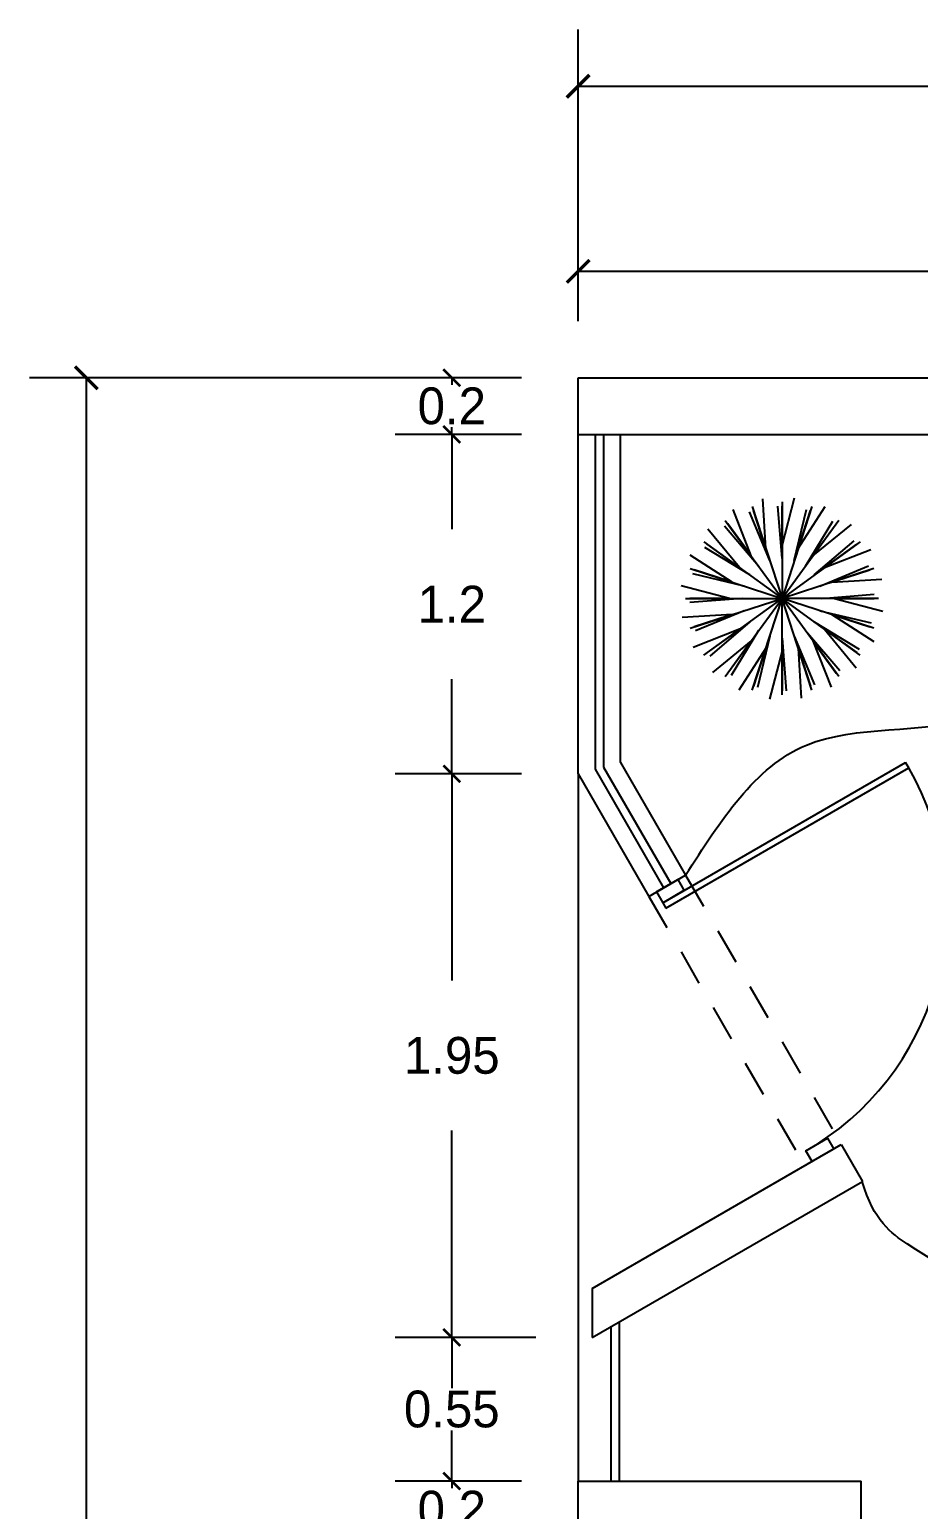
# Model space of a CAD drawing. Header units: millimetres. Extents: x 223 to 336, y 70 to 139.
# Drawn here: x 296.78 to 299.92, y 106.71 to 111.95 of the extents above; entities that cross this region are included whole.
import ezdxf

# ---------------------------------------------------------------- set-up
doc = ezdxf.new("R2010")
doc.units = ezdxf.units.MM
doc.linetypes.add('DASHED2', pattern=[9.525, 6.35, -3.175])
doc.linetypes.add('HIDDEN', pattern=[9.525, 6.35, -3.175])
doc.layers.add('COTAS', color=3, linetype='Continuous', lineweight=9)
for name, color, linetype in [('MUROS', 5, 'Continuous'), ('MUROS-BAJOS', 40, 'Continuous'), ('pisos', 8, 'Continuous'), ('PLANTAS', 3, 'Continuous'), ('PROYECCIONES', 6, 'HIDDEN'), ('PUERTAS', 2, 'Continuous')]:
    doc.layers.add(name, color=color, linetype=linetype)
doc.layers.add('VENTANAS', color=250, linetype='Continuous', plot=False)
doc.dimstyles.new('ISO-25', dxfattribs={"dimtxt": 0.13, "dimasz": 0.08, "dimexe": 0.2, "dimexo": 0.2, "dimgap": 0.2, "dimtad": 0, "dimtih": 1, "dimtoh": 1, "dimdec": 3, "dimdsep": 46, "dimtxsty": 'Standard', "dimblk": 'ARCHTICK', "dimcen": 3, "dimadec": 0, "dimazin": 0, "dimtfac": 1, "dimtdec": 3, "dimtmove": 0, "dimatfit": 3, "dimldrblk": 'ARCHTICK', "dimfxl": 1, "dimarcsym": 0})

# ---------------------------------------------------------------- blocks, each defined once
blk = doc.blocks.new('_ARCHTICK')
at = {"color": 0, "linetype": 'ByBlock', "const_width": 0.15}
blk.add_lwpolyline([(-0.5, -0.5), (0.5, 0.5)], dxfattribs=at)
blk = doc.blocks.new('*D36')
at = {"layer": 'COTAS', "color": 0, "lineweight": -2, "ltscale": 0.05, "transparency": 16777216}
for p, q in [((298.515, 110.7142), (298.0687, 110.7142)), ((298.2687, 110.7142), (298.2687, 110.6892)), ((298.2687, 110.5142), (298.2687, 110.5392)), ((298.515, 110.5142), (298.0687, 110.5142))]:
    blk.add_line(p, q, dxfattribs=at)
at = {"layer": 'Defpoints', "color": 0, "ltscale": 0.05, "transparency": 16777216}
for p in [(298.715, 110.7142), (298.2687, 110.5142), (298.715, 110.5142)]:
    blk.add_point(p, dxfattribs=at)
at = {"layer": 'COTAS', "color": 0, "lineweight": -2, "ltscale": 0.05, "transparency": 16777216, "xscale": 0.06, "yscale": 0.06, "zscale": 0.06}
for p, rotation in [((298.2687, 110.7142), 90), ((298.2687, 110.5142), 270)]:
    blk.add_blockref('_ARCHTICK', p, dxfattribs=dict(at, rotation=rotation))
at = {"layer": 'COTAS', "color": 0, "ltscale": 0.05, "transparency": 16777216, "insert": (298.2687, 110.6142), "char_height": 0.13, "attachment_point": 5}
blk.add_mtext('0.2', dxfattribs=at)
blk = doc.blocks.new('*D37')
at = {"layer": 'COTAS', "color": 0, "lineweight": -2, "ltscale": 0.05, "transparency": 16777216}
for p, q in [((298.515, 110.5142), (298.0687, 110.5142)), ((298.2687, 110.5142), (298.2687, 110.1792)), ((298.2687, 109.3142), (298.2687, 109.6492)), ((298.515, 109.3142), (298.0687, 109.3142))]:
    blk.add_line(p, q, dxfattribs=at)
at = {"layer": 'Defpoints', "color": 0, "ltscale": 0.05, "transparency": 16777216}
for p in [(298.715, 110.5142), (298.2687, 109.3142), (298.715, 109.3142)]:
    blk.add_point(p, dxfattribs=at)
at = {"layer": 'COTAS', "color": 0, "lineweight": -2, "ltscale": 0.05, "transparency": 16777216, "xscale": 0.06, "yscale": 0.06, "zscale": 0.06}
for p, rotation in [((298.2687, 110.5142), 90), ((298.2687, 109.3142), 270)]:
    blk.add_blockref('_ARCHTICK', p, dxfattribs=dict(at, rotation=rotation))
at = {"layer": 'COTAS', "color": 0, "ltscale": 0.05, "transparency": 16777216, "insert": (298.2687, 109.9142), "char_height": 0.13, "attachment_point": 5}
blk.add_mtext('1.2', dxfattribs=at)
blk = doc.blocks.new('*D38')
at = {"layer": 'COTAS', "color": 0, "lineweight": -2, "ltscale": 0.05, "transparency": 16777216}
for p, q in [((298.515, 109.3142), (298.0687, 109.3142)), ((298.2687, 109.3142), (298.2687, 108.5833)), ((298.2687, 107.3223), (298.2687, 108.0533)), ((298.565, 107.3223), (298.0687, 107.3223))]:
    blk.add_line(p, q, dxfattribs=at)
at = {"layer": 'Defpoints', "color": 0, "ltscale": 0.05, "transparency": 16777216}
for p in [(298.715, 109.3142), (298.2687, 107.3223), (298.765, 107.3223)]:
    blk.add_point(p, dxfattribs=at)
at = {"layer": 'COTAS', "color": 0, "lineweight": -2, "ltscale": 0.05, "transparency": 16777216, "xscale": 0.06, "yscale": 0.06, "zscale": 0.06}
for p, rotation in [((298.2687, 109.3142), 90), ((298.2687, 107.3223), 270)]:
    blk.add_blockref('_ARCHTICK', p, dxfattribs=dict(at, rotation=rotation))
at = {"layer": 'COTAS', "color": 0, "ltscale": 0.05, "transparency": 16777216, "insert": (298.2687, 108.3183), "char_height": 0.13, "attachment_point": 5}
blk.add_mtext('1.95', dxfattribs=at)
blk = doc.blocks.new('*D39')
at = {"layer": 'COTAS', "color": 0, "lineweight": -2, "ltscale": 0.05, "transparency": 16777216}
for p, q in [((298.565, 107.3223), (298.0687, 107.3223)), ((298.2687, 107.3223), (298.2687, 107.1433)), ((298.2687, 106.8142), (298.2687, 106.9933)), ((298.515, 106.8142), (298.0687, 106.8142))]:
    blk.add_line(p, q, dxfattribs=at)
at = {"layer": 'Defpoints', "color": 0, "ltscale": 0.05, "transparency": 16777216}
for p in [(298.765, 107.3223), (298.2687, 106.8142), (298.715, 106.8142)]:
    blk.add_point(p, dxfattribs=at)
at = {"layer": 'COTAS', "color": 0, "lineweight": -2, "ltscale": 0.05, "transparency": 16777216, "xscale": 0.06, "yscale": 0.06, "zscale": 0.06}
for p, rotation in [((298.2687, 107.3223), 90), ((298.2687, 106.8142), 270)]:
    blk.add_blockref('_ARCHTICK', p, dxfattribs=dict(at, rotation=rotation))
at = {"layer": 'COTAS', "color": 0, "ltscale": 0.05, "transparency": 16777216, "insert": (298.2687, 107.0683), "char_height": 0.13, "attachment_point": 5}
blk.add_mtext('0.55', dxfattribs=at)
blk = doc.blocks.new('*D40')
at = {"layer": 'COTAS', "color": 0, "lineweight": -2, "ltscale": 0.05, "transparency": 16777216}
for p, q in [((298.515, 106.8142), (298.0687, 106.8142)), ((298.2687, 106.8142), (298.2687, 106.7892)), ((298.515, 106.6142), (298.0687, 106.6142)), ((298.2687, 106.6142), (298.2687, 106.6392))]:
    blk.add_line(p, q, dxfattribs=at)
at = {"layer": 'Defpoints', "color": 0, "ltscale": 0.05, "transparency": 16777216}
for p in [(298.715, 106.8142), (298.2687, 106.6142), (298.715, 106.6142)]:
    blk.add_point(p, dxfattribs=at)
at = {"layer": 'COTAS', "color": 0, "lineweight": -2, "ltscale": 0.05, "transparency": 16777216, "xscale": 0.06, "yscale": 0.06, "zscale": 0.06}
for p, rotation in [((298.2687, 106.8142), 90), ((298.2687, 106.6142), 270)]:
    blk.add_blockref('_ARCHTICK', p, dxfattribs=dict(at, rotation=rotation))
at = {"layer": 'COTAS', "color": 0, "ltscale": 0.05, "transparency": 16777216, "insert": (298.2687, 106.7142), "char_height": 0.13, "attachment_point": 5}
blk.add_mtext('0.2', dxfattribs=at)
blk = doc.blocks.new('*D90')
at = {"layer": 'COTAS', "color": 0, "lineweight": -2, "ltscale": 0.05, "transparency": 16777216}
for p, q in [((298.715, 110.9142), (298.715, 111.2907)), ((305.6767, 110.7142), (305.6767, 111.2907)), ((298.715, 111.0907), (301.8008, 111.0907)), ((305.6767, 111.0907), (302.5908, 111.0907))]:
    blk.add_line(p, q, dxfattribs=at)
at = {"layer": 'Defpoints', "color": 0, "ltscale": 0.05, "transparency": 16777216}
for p in [(298.715, 111.0907), (298.715, 110.7142), (305.6767, 110.5142)]:
    blk.add_point(p, dxfattribs=at)
at = {"layer": 'COTAS', "color": 0, "lineweight": -2, "ltscale": 0.05, "transparency": 16777216, "xscale": 0.08, "yscale": 0.08, "zscale": 0.08, "rotation": 180}
blk.add_blockref('_ARCHTICK', (298.715, 111.0907), dxfattribs=at)
at = {"layer": 'COTAS', "color": 0, "lineweight": -2, "ltscale": 0.05, "transparency": 16777216, "xscale": 0.08, "yscale": 0.08, "zscale": 0.08}
blk.add_blockref('_ARCHTICK', (305.6767, 111.0907), dxfattribs=at)
at = {"layer": 'COTAS', "color": 0, "ltscale": 0.05, "transparency": 16777216, "insert": (302.1958, 111.0907), "char_height": 0.13, "attachment_point": 5}
blk.add_mtext('8.66', dxfattribs=at)
blk = doc.blocks.new('*D102')
at = {"layer": 'COTAS', "color": 0, "lineweight": -2, "ltscale": 0.05, "transparency": 16777216}
for p, q in [((298.715, 110.9142), (298.715, 111.9451)), ((334.775, 110.9142), (334.775, 111.9451)), ((298.715, 111.7451), (316.2959, 111.7451)), ((334.775, 111.7451), (317.1942, 111.7451))]:
    blk.add_line(p, q, dxfattribs=at)
at = {"layer": 'Defpoints', "color": 0, "ltscale": 0.05, "transparency": 16777216}
for p in [(298.715, 111.7451), (298.715, 110.7142), (334.775, 110.7142)]:
    blk.add_point(p, dxfattribs=at)
at = {"layer": 'COTAS', "color": 0, "lineweight": -2, "ltscale": 0.05, "transparency": 16777216, "xscale": 0.08, "yscale": 0.08, "zscale": 0.08, "rotation": 180}
blk.add_blockref('_ARCHTICK', (298.715, 111.7451), dxfattribs=at)
at = {"layer": 'COTAS', "color": 0, "lineweight": -2, "ltscale": 0.05, "transparency": 16777216, "xscale": 0.08, "yscale": 0.08, "zscale": 0.08}
blk.add_blockref('_ARCHTICK', (334.775, 111.7451), dxfattribs=at)
at = {"layer": 'COTAS', "color": 0, "ltscale": 0.05, "transparency": 16777216, "insert": (316.745, 111.7451), "char_height": 0.13, "attachment_point": 5}
blk.add_mtext('36.06', dxfattribs=at)
blk = doc.blocks.new('*D131')
at = {"layer": 'COTAS', "color": 0, "lineweight": -2, "ltscale": 0.05, "transparency": 16777216}
for p, q in [((298.515, 110.7142), (296.777, 110.7142)), ((296.977, 110.7142), (296.977, 104.7292)), ((296.977, 98.2142), (296.977, 104.1992)), ((298.515, 98.2142), (296.777, 98.2142))]:
    blk.add_line(p, q, dxfattribs=at)
at = {"layer": 'Defpoints', "color": 0, "ltscale": 0.05, "transparency": 16777216}
for p in [(298.715, 110.7142), (296.977, 98.2142), (298.715, 98.2142)]:
    blk.add_point(p, dxfattribs=at)
at = {"layer": 'COTAS', "color": 0, "lineweight": -2, "ltscale": 0.05, "transparency": 16777216, "xscale": 0.08, "yscale": 0.08, "zscale": 0.08}
for p, rotation in [((296.977, 110.7142), 90), ((296.977, 98.2142), 270)]:
    blk.add_blockref('_ARCHTICK', p, dxfattribs=dict(at, rotation=rotation))
at = {"layer": 'COTAS', "color": 0, "ltscale": 0.05, "transparency": 16777216, "insert": (296.977, 104.4642), "char_height": 0.13, "attachment_point": 5}
blk.add_mtext('12.5', dxfattribs=at)

msp = doc.modelspace()

# ---------------------------------------------------------------- linework, layer by layer
at = {"layer": 'MUROS'}
for p, q in [((298.71504, 110.7142), (334.77504, 110.7142)), ((298.71504, 110.5142), (305.67665, 110.5142)), ((299.64495, 108.00356), (299.71995, 107.87366)), ((298.76504, 107.49555), (298.76504, 107.32235)), ((298.71504, 106.8142), (299.71504, 106.8142)), ((298.71504, 106.6142), (298.71504, 106.8142)), ((299.71504, 106.6142), (299.71504, 106.8142))]:
    msp.add_line(p, q, dxfattribs=at)
at = {"layer": 'MUROS', "ltscale": 0.05}
for p, q in [((298.71504, 110.5142), (298.71504, 110.7142)), ((298.76504, 107.49555), (299.64495, 108.00356)), ((298.76504, 107.32235), (299.71995, 107.87366))]:
    msp.add_line(p, q, dxfattribs=at)
at = {"layer": 'MUROS-BAJOS'}
for p, q in [((298.71504, 109.3142), (298.71504, 110.5142)), ((298.86504, 109.3544), (298.86504, 110.5142)), ((298.86504, 109.3544), (299.09495, 108.95619)), ((298.71504, 109.3142), (298.96504, 108.88119))]:
    msp.add_line(p, q, dxfattribs=at)
at = {"layer": 'MUROS-BAJOS', "ltscale": 0.05}
msp.add_line((298.96504, 108.88119), (299.09495, 108.95619), dxfattribs=at)
at = {"layer": 'pisos'}
msp.add_line((298.71504, 109.3142), (298.71504, 106.8142), dxfattribs=at)
at = {"layer": 'pisos', "ltscale": 0.05}
msp.add_open_spline([(299.09495, 108.95619), (299.21749, 109.14819), (299.45788, 109.52482), (300.12175, 109.42427), (300.71945, 109.9403), (300.27901, 109.54947), (300.96364, 108.23339), (300.16338, 107.5489), (300.7198, 107.86114), (300.24565, 107.4415), (299.99383, 107.56927), (299.76016, 107.73275), (299.71885, 107.87336)], degree=3, knots=[0, 0, 0, 0, 0.6272068, 1.2303057, 1.7470668, 2.888345, 4.1564704, 4.9478644, 5.4439722, 5.7493718, 6.2160813, 6.3816507, 6.3816507, 6.3816507, 6.3816507], dxfattribs=at)
at = {"layer": 'PLANTAS'}
for p, q in [((299.37808, 110.11064), (299.36778, 110.28658)), ((299.43535, 110.11972), (299.47992, 110.29023)), ((299.43535, 110.2754), (299.43535, 109.93438)), ((299.32642, 110.08432), (299.26225, 110.24846)), ((299.39183, 110.06834), (299.32043, 110.24002)), ((299.32997, 110.25871), (299.43535, 109.93438)), ((299.3735, 110.12475), (299.33456, 110.24461)), ((299.43535, 110.07523), (299.4205, 110.26057)), ((299.43535, 110.13454), (299.43535, 110.26057)), ((299.54074, 110.25871), (299.43535, 109.93438)), ((299.47888, 110.06834), (299.52203, 110.2492)), ((299.49263, 110.11064), (299.5877, 110.25904)), ((299.49721, 110.12475), (299.53615, 110.24461)), ((299.28541, 110.04332), (299.17366, 110.17959)), ((299.35256, 110.04833), (299.2316, 110.18954)), ((299.23491, 110.21027), (299.43535, 109.93438)), ((299.3177, 110.09631), (299.24362, 110.19827)), ((299.6358, 110.21027), (299.43535, 109.93438)), ((299.51815, 110.04833), (299.61507, 110.20701)), ((299.54429, 110.08432), (299.68057, 110.19607)), ((299.55301, 110.09631), (299.62709, 110.19827)), ((299.15946, 110.13483), (299.43535, 109.93438)), ((299.3214, 110.01717), (299.16273, 110.11409)), ((299.27342, 110.05203), (299.17146, 110.12611)), ((299.71125, 110.13483), (299.43535, 109.93438)), ((299.54931, 110.01717), (299.69052, 110.13813)), ((299.59729, 110.05203), (299.69925, 110.12611)), ((299.25909, 109.99165), (299.1107, 110.08673)), ((299.5853, 110.04332), (299.74944, 110.10749)), ((299.11102, 110.03976), (299.43535, 109.93438)), ((299.30139, 109.97791), (299.12054, 110.02105)), ((299.24499, 109.99623), (299.12513, 110.03518)), ((299.75968, 110.03976), (299.43535, 109.93438)), ((299.56932, 109.97791), (299.74099, 110.04931)), ((299.62572, 109.99623), (299.74558, 110.03518)), ((299.25002, 109.93438), (299.07951, 109.97894)), ((299.61162, 109.99165), (299.78756, 110.00196)), ((299.09433, 109.93438), (299.43535, 109.93438)), ((299.23519, 109.93438), (299.10916, 109.93438)), ((299.2945, 109.93438), (299.10916, 109.91952)), ((299.11102, 109.829), (299.43535, 109.93438)), ((299.15946, 109.73393), (299.43535, 109.93438)), ((299.23491, 109.65849), (299.43535, 109.93438)), ((299.32997, 109.61005), (299.43535, 109.93438)), ((299.71125, 109.73393), (299.43535, 109.93438)), ((299.6358, 109.65849), (299.43535, 109.93438)), ((299.54074, 109.61005), (299.43535, 109.93438)), ((299.43535, 109.59336), (299.43535, 109.93438)), ((299.77638, 109.93438), (299.43535, 109.93438)), ((299.75968, 109.829), (299.43535, 109.93438)), ((299.57621, 109.93438), (299.76155, 109.94923)), ((299.62069, 109.93438), (299.7912, 109.88981)), ((299.63552, 109.93438), (299.76155, 109.93438)), ((299.25909, 109.87711), (299.08315, 109.8668)), ((299.24499, 109.87252), (299.12513, 109.83358)), ((299.30139, 109.89085), (299.12972, 109.81945)), ((299.3214, 109.85158), (299.18019, 109.73063)), ((299.54931, 109.85158), (299.70798, 109.75466)), ((299.56932, 109.89085), (299.75017, 109.84771)), ((299.61162, 109.87711), (299.76001, 109.78203)), ((299.62572, 109.87252), (299.74558, 109.83358)), ((299.28541, 109.82544), (299.12127, 109.76127)), ((299.27342, 109.81672), (299.17146, 109.74265)), ((299.35256, 109.82042), (299.25564, 109.66175)), ((299.39183, 109.80042), (299.34868, 109.61956)), ((299.47888, 109.80042), (299.55028, 109.62874)), ((299.51815, 109.82042), (299.63911, 109.67921)), ((299.5853, 109.82544), (299.69705, 109.68916)), ((299.59729, 109.81672), (299.69925, 109.74265)), ((299.32642, 109.78444), (299.19014, 109.67269)), ((299.3177, 109.77244), (299.24362, 109.67048)), ((299.37808, 109.75811), (299.28301, 109.60972)), ((299.3735, 109.74401), (299.33456, 109.62415)), ((299.43535, 109.74904), (299.39079, 109.57853)), ((299.43535, 109.79352), (299.45021, 109.60818)), ((299.49263, 109.75811), (299.50293, 109.58217)), ((299.49721, 109.74401), (299.53615, 109.62415)), ((299.54429, 109.78444), (299.60846, 109.6203)), ((299.55301, 109.77244), (299.62709, 109.67048)), ((299.43535, 109.73421), (299.43535, 109.60818))]:
    msp.add_line(p, q, dxfattribs=at)
at = {"layer": 'PROYECCIONES', "linetype": 'DASHED2', "ltscale": 0.02}
for p, q in [((299.09495, 108.95619), (299.64495, 108.00356)), ((298.96504, 108.88119), (299.51504, 107.92856))]:
    msp.add_line(p, q, dxfattribs=at)
at = {"layer": 'PUERTAS', "color": 1}
for p, q in [((299.01389, 108.85859), (299.8721, 109.35408)), ((299.02489, 108.83953), (299.8831, 109.33502)), ((299.8831, 109.33502), (299.8721, 109.35408)), ((299.01389, 108.85859), (299.02489, 108.83953))]:
    msp.add_line(p, q, dxfattribs=at)
for points in [[(298.99189, 108.89669), (299.01389, 108.85859), (299.0901, 108.90259), (299.0681, 108.94069)], [(299.54189, 107.94406), (299.51989, 107.98217), (299.5961, 108.02617), (299.6181, 107.98806)]]:
    msp.add_lwpolyline(points, close=True, dxfattribs=at)
at = {"layer": 'PUERTAS'}
msp.add_arc((299.02489, 108.83953), 0.99098, 302.5448, 30, dxfattribs=at)
at = {"layer": 'VENTANAS', "ltscale": 0.005}
for p, q in [((298.77504, 110.5142), (298.77504, 109.33028)), ((298.80504, 110.5142), (298.80504, 109.33832)), ((298.77504, 109.33028), (299.017, 108.91119)), ((298.80504, 109.33832), (299.04298, 108.92619)), ((298.83004, 107.35987), (298.83004, 106.8142)), ((298.86004, 107.37719), (298.86004, 106.8142))]:
    msp.add_line(p, q, dxfattribs=at)

# ---------------------------------------------------------------- dimensions: what is measured, and where the dimension line sits
at = {"layer": 'COTAS', "ltscale": 0.05}
dim = msp.add_linear_dim(base=(298.71504, 111.74505), p1=(334.77504, 110.7142), p2=(298.71504, 110.7142), dimstyle='ISO-25', override={"dimscale": 1}, dxfattribs=at)
dim.commit()
dim.dimension.update_dxf_attribs({"geometry": '*D102', "text_midpoint": (316.74504, 111.74505)})
dim = msp.add_linear_dim(base=(298.71504, 111.09068), p1=(305.67665, 110.5142), p2=(298.71504, 110.7142), text='8.66', dimstyle='ISO-25', override={"dimscale": 1, "dimtmove": 1}, dxfattribs=at)
dim.commit()
dim.dimension.update_dxf_attribs({"geometry": '*D90', "text_midpoint": (302.19585, 111.09068)})
for base, p1, p2, override, picture, middle in [((296.97696, 98.2142), (298.71504, 110.7142), (298.71504, 98.2142), {"dimscale": 1}, '*D131', (296.97696, 104.4642)), ((298.26872, 109.3142), (298.71504, 110.5142), (298.71504, 109.3142), {"dimscale": 1, "dimasz": 0.06}, '*D37', (298.26872, 109.9142)), ((298.26872, 106.6142), (298.71504, 106.8142), (298.71504, 106.6142), {"dimscale": 1, "dimasz": 0.06, "dimgap": 0.01}, '*D40', (298.26872, 106.7142))]:
    dim = msp.add_linear_dim(base=base, p1=p1, p2=p2, angle=90, dimstyle='ISO-25', override=override, dxfattribs=at)
    dim.commit()
    dim.dimension.update_dxf_attribs({"geometry": picture, "text_midpoint": middle})
dim = msp.add_linear_dim(base=(298.26872, 110.5142), p1=(298.71504, 110.7142), p2=(298.71504, 110.5142), angle=90, dimstyle='ISO-25', override={"dimscale": 1, "dimasz": 0.06, "dimgap": 0.01}, dxfattribs=at)
dim.commit()
dim.dimension.update_dxf_attribs({"geometry": '*D36', "text_midpoint": (298.26872, 110.6142), "dimtype": 160})
for base, p1, p2, text, override, picture, middle in [((298.26872, 107.32235), (298.71504, 109.3142), (298.76504, 107.32235), '1.95', {"dimscale": 1, "dimasz": 0.06}, '*D38', (298.26872, 108.31828)), ((298.26872, 106.8142), (298.76504, 107.32235), (298.71504, 106.8142), '0.55', {"dimscale": 1, "dimasz": 0.06, "dimgap": 0.01}, '*D39', (298.26872, 107.06828))]:
    dim = msp.add_linear_dim(base=base, p1=p1, p2=p2, angle=90, text=text, dimstyle='ISO-25', override=override, dxfattribs=at)
    dim.commit()
    dim.dimension.update_dxf_attribs({"geometry": picture, "text_midpoint": middle})

doc.saveas('drawing.dxf')
